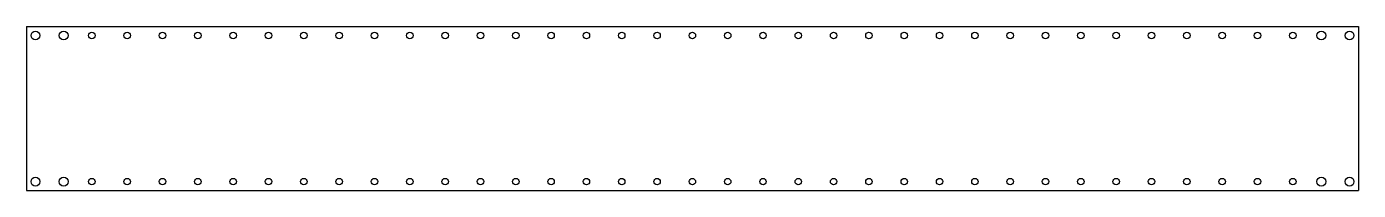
# Model space of a CAD drawing. Header units: inches. Extents: x -47.1 to 0, y -4.3 to 1.5.
import ezdxf

# ---------------------------------------------------------------- set-up
doc = ezdxf.new("R2010")
doc.units = ezdxf.units.IN
doc.header["$MEASUREMENT"] = 0

msp = doc.modelspace()

# ---------------------------------------------------------------- linework, layer by layer
at = {"color": 7, "linetype": 'Continuous', "lineweight": 25}
for p, q in [((-47.13, 1.51), (0, 1.51)), ((-47.13, 1.51), (-47.13, -4.29)), ((0, 1.51), (0, -4.29)), ((-47.13, -4.29), (0, -4.29))]:
    msp.add_line(p, q, dxfattribs=at)
for centre, radius in [((-46.82, 1.197), 0.155), ((-45.82, 1.197), 0.155), ((-44.82, 1.197), 0.115), ((-43.57, 1.197), 0.115), ((-42.32, 1.197), 0.115), ((-41.07, 1.197), 0.115), ((-39.82, 1.197), 0.115), ((-38.57, 1.197), 0.115), ((-37.32, 1.197), 0.115), ((-36.07, 1.197), 0.115), ((-34.82, 1.197), 0.115), ((-33.57, 1.197), 0.115), ((-32.32, 1.197), 0.115), ((-31.07, 1.197), 0.115), ((-29.82, 1.197), 0.115), ((-28.57, 1.197), 0.115), ((-27.32, 1.197), 0.115), ((-26.07, 1.197), 0.115), ((-24.82, 1.197), 0.115), ((-23.57, 1.197), 0.115), ((-22.32, 1.197), 0.115), ((-21.07, 1.197), 0.115), ((-19.82, 1.197), 0.115), ((-18.57, 1.197), 0.115), ((-17.32, 1.197), 0.115), ((-16.07, 1.197), 0.115), ((-14.82, 1.197), 0.115), ((-13.57, 1.197), 0.115), ((-12.32, 1.197), 0.115), ((-11.07, 1.197), 0.115), ((-9.82, 1.197), 0.115), ((-8.57, 1.197), 0.115), ((-7.32, 1.197), 0.115), ((-6.07, 1.197), 0.115), ((-4.82, 1.197), 0.115), ((-3.57, 1.197), 0.115), ((-2.32, 1.197), 0.115), ((-1.31, 1.197), 0.155), ((-0.31, 1.197), 0.155), ((-46.82, -3.98), 0.155), ((-45.82, -3.98), 0.155), ((-44.82, -3.98), 0.115), ((-43.57, -3.98), 0.115), ((-42.32, -3.98), 0.115), ((-41.07, -3.98), 0.115), ((-39.82, -3.98), 0.115), ((-38.57, -3.98), 0.115), ((-37.32, -3.98), 0.115), ((-36.07, -3.98), 0.115), ((-34.82, -3.98), 0.115), ((-33.57, -3.98), 0.115), ((-32.32, -3.98), 0.115), ((-31.07, -3.98), 0.115), ((-29.82, -3.98), 0.115), ((-28.57, -3.98), 0.115), ((-27.32, -3.98), 0.115), ((-26.07, -3.98), 0.115), ((-24.82, -3.98), 0.115), ((-23.57, -3.98), 0.115), ((-22.32, -3.98), 0.115), ((-21.07, -3.98), 0.115), ((-19.82, -3.98), 0.115), ((-18.57, -3.98), 0.115), ((-17.32, -3.98), 0.115), ((-16.07, -3.98), 0.115), ((-14.82, -3.98), 0.115), ((-13.57, -3.98), 0.115), ((-12.32, -3.98), 0.115), ((-11.07, -3.98), 0.115), ((-9.82, -3.98), 0.115), ((-8.57, -3.98), 0.115), ((-7.32, -3.98), 0.115), ((-6.07, -3.98), 0.115), ((-4.82, -3.98), 0.115), ((-3.57, -3.98), 0.115), ((-2.32, -3.98), 0.115), ((-1.31, -3.98), 0.155), ((-0.31, -3.98), 0.155)]:
    msp.add_circle(centre, radius, dxfattribs=at)

doc.saveas('drawing.dxf')
